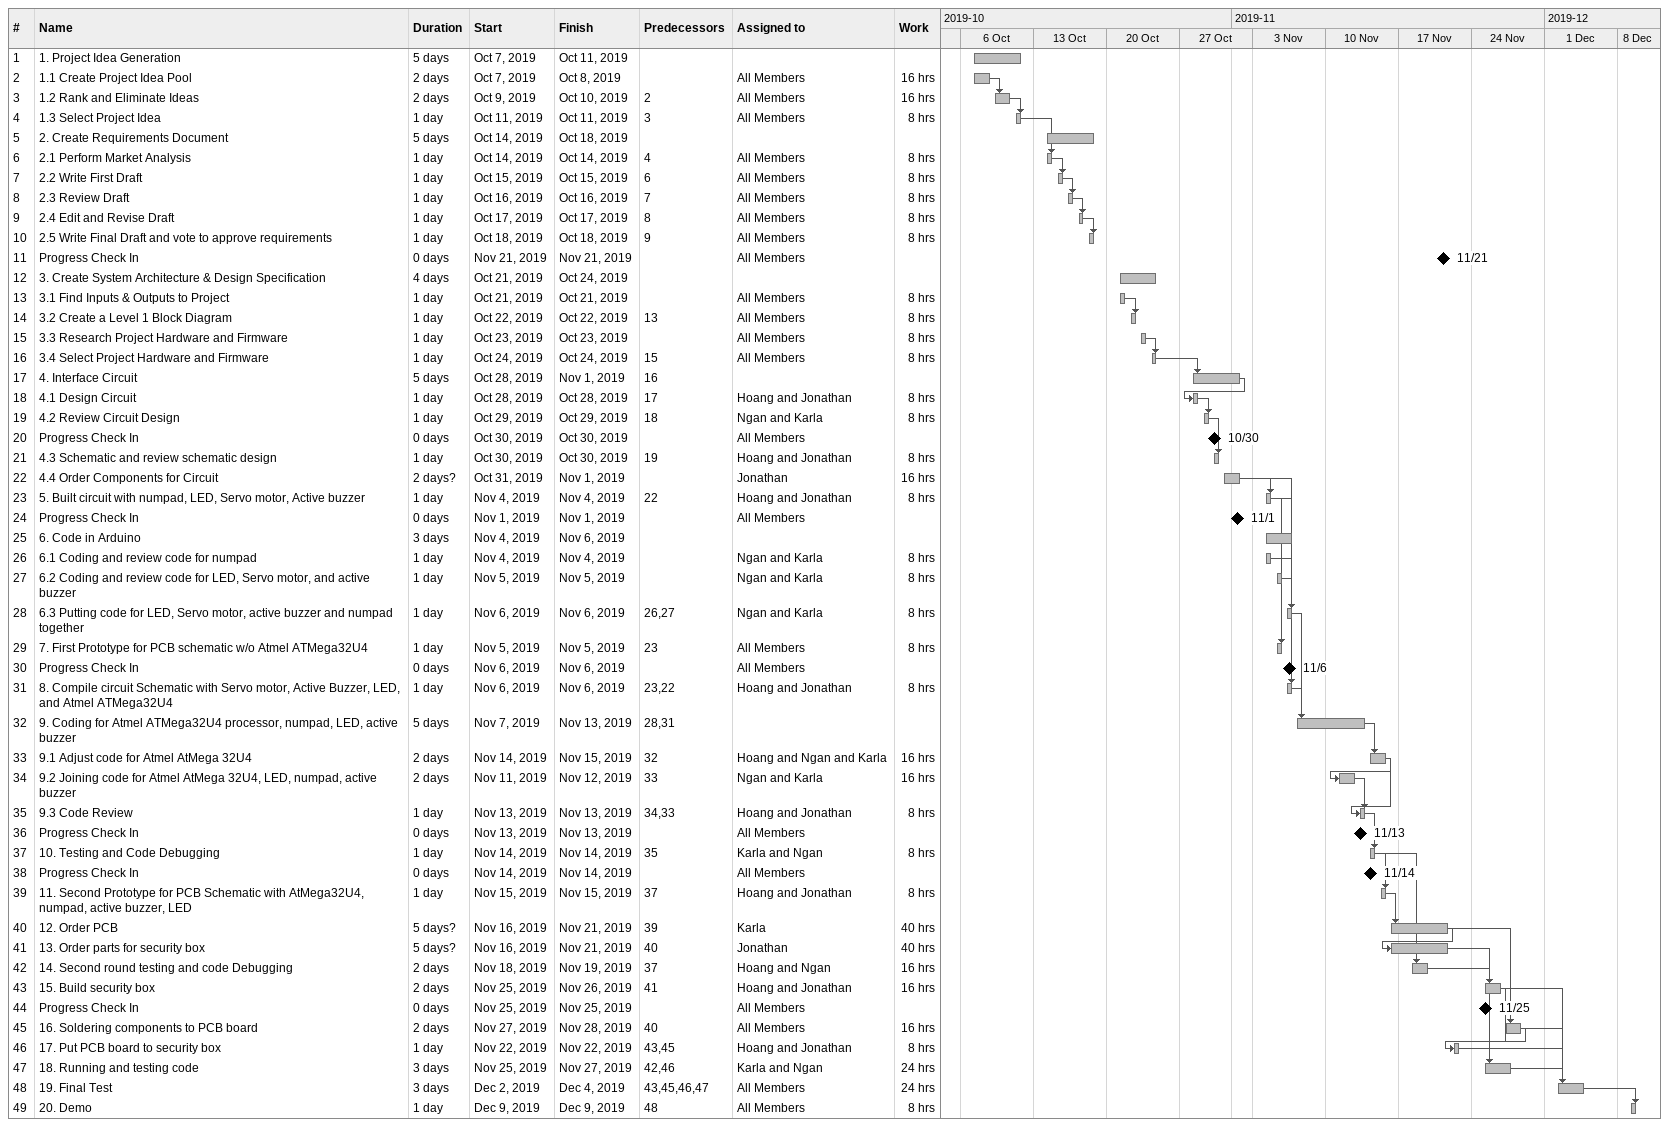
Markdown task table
| ID | Task | Duration | Start | Finish | Predecessors | Resources | Work (h) |
|---|---|---|---|---|---|---|---|
| 1 | 1. Project Idea Generation | 5d | 2019-10-07 | 2019-10-11 |  |  |  |
| 2 | 1.1 Create Project Idea Pool | 2d | 2019-10-07 | 2019-10-08 |  | All Members | 16 |
| 3 | 1.2 Rank and Eliminate Ideas | 2d | 2019-10-09 | 2019-10-10 | 2 | All Members | 16 |
| 4 | 1.3 Select Project Idea | 1d | 2019-10-11 | 2019-10-11 | 3 | All Members | 8 |
| 5 | 2. Create Requirements Document | 5d | 2019-10-14 | 2019-10-18 |  |  |  |
| 6 | 2.1 Perform Market Analysis | 1d | 2019-10-14 | 2019-10-14 | 4 | All Members | 8 |
| 7 | 2.2 Write First Draft | 1d | 2019-10-15 | 2019-10-15 | 6 | All Members | 8 |
| 8 | 2.3 Review Draft | 1d | 2019-10-16 | 2019-10-16 | 7 | All Members | 8 |
| 9 | 2.4 Edit and Revise Draft | 1d | 2019-10-17 | 2019-10-17 | 8 | All Members | 8 |
| 10 | 2.5 Write Final Draft and vote to approve requirements | 1d | 2019-10-18 | 2019-10-18 | 9 | All Members | 8 |
| 11 | Progress Check In | 0d | 2019-11-21 | 2019-11-21 |  | All Members |  |
| 12 | 3. Create System Architecture & Design Specification | 4d | 2019-10-21 | 2019-10-24 |  |  |  |
| 13 | 3.1 Find Inputs & Outputs to Project | 1d | 2019-10-21 | 2019-10-21 |  | All Members | 8 |
| 14 | 3.2 Create a Level 1 Block Diagram | 1d | 2019-10-22 | 2019-10-22 | 13 | All Members | 8 |
| 15 | 3.3 Research Project Hardware and Firmware | 1d | 2019-10-23 | 2019-10-23 |  | All Members | 8 |
| 16 | 3.4 Select Project Hardware and Firmware | 1d | 2019-10-24 | 2019-10-24 | 15 | All Members | 8 |
| 17 | 4. Interface Circuit | 5d | 2019-10-28 | 2019-11-01 | 16 |  |  |
| 18 | 4.1 Design Circuit | 1d | 2019-10-28 | 2019-10-28 | 17 | Hoang and Jonathan | 8 |
| 19 | 4.2 Review Circuit Design | 1d | 2019-10-29 | 2019-10-29 | 18 | Ngan and Karla | 8 |
| 20 | Progress Check In | 0d | 2019-10-30 | 2019-10-30 |  | All Members |  |
| 21 | 4.3 Schematic and review schematic design | 1d | 2019-10-30 | 2019-10-30 | 19 | Hoang and Jonathan | 8 |
| 22 | 4.4 Order Components for Circuit | 2d? | 2019-10-31 | 2019-11-01 |  | Jonathan | 16 |
| 23 | 5. Built circuit with numpad, LED, Servo motor, Active buzzer | 1d | 2019-11-04 | 2019-11-04 | 22 | Hoang and Jonathan | 8 |
| 24 | Progress Check In | 0d | 2019-11-01 | 2019-11-01 |  | All Members |  |
| 25 | 6. Code in Arduino | 3d | 2019-11-04 | 2019-11-06 |  |  |  |
| 26 | 6.1 Coding and review code for numpad | 1d | 2019-11-04 | 2019-11-04 |  | Ngan and Karla | 8 |
| 27 | 6.2 Coding and review code for LED, Servo motor, and active buzzer | 1d | 2019-11-05 | 2019-11-05 |  | Ngan and Karla | 8 |
| 28 | 6.3 Putting code for LED, Servo motor, active buzzer and numpad together | 1d | 2019-11-06 | 2019-11-06 | 26, 27 | Ngan and Karla | 8 |
| 29 | 7. First Prototype for PCB schematic w/o Atmel ATMega32U4 | 1d | 2019-11-05 | 2019-11-05 | 23 | All Members | 8 |
| 30 | Progress Check In | 0d | 2019-11-06 | 2019-11-06 |  | All Members |  |
| 31 | 8. Compile circuit Schematic with Servo motor, Active Buzzer, LED, and Atmel ATMega32U4 | 1d | 2019-11-06 | 2019-11-06 | 23, 22 | Hoang and Jonathan | 8 |
| 32 | 9. Coding for Atmel ATMega32U4 processor, numpad, LED, active buzzer | 5d | 2019-11-07 | 2019-11-13 | 28, 31 |  |  |
| 33 | 9.1 Adjust code for Atmel AtMega 32U4 | 2d | 2019-11-14 | 2019-11-15 | 32 | Hoang and Ngan and Karla | 16 |
| 34 | 9.2 Joining code for Atmel AtMega 32U4, LED, numpad, active buzzer | 2d | 2019-11-11 | 2019-11-12 | 33 | Ngan and Karla | 16 |
| 35 | 9.3 Code Review | 1d | 2019-11-13 | 2019-11-13 | 34, 33 | Hoang and Jonathan | 8 |
| 36 | Progress Check In | 0d | 2019-11-13 | 2019-11-13 |  | All Members |  |
| 37 | 10. Testing and Code Debugging | 1d | 2019-11-14 | 2019-11-14 | 35 | Karla and Ngan | 8 |
| 38 | Progress Check In | 0d | 2019-11-14 | 2019-11-14 |  | All Members |  |
| 39 | 11. Second Prototype for PCB Schematic with AtMega32U4, numpad, active buzzer, LED | 1d | 2019-11-15 | 2019-11-15 | 37 | Hoang and Jonathan | 8 |
| 40 | 12. Order PCB | 5d? | 2019-11-16 | 2019-11-21 | 39 | Karla | 40 |
| 41 | 13. Order parts for security box | 5d? | 2019-11-16 | 2019-11-21 | 40 | Jonathan | 40 |
| 42 | 14. Second round testing and code Debugging | 2d | 2019-11-18 | 2019-11-19 | 37 | Hoang and Ngan | 16 |
| 43 | 15. Build security box | 2d | 2019-11-25 | 2019-11-26 | 41 | Hoang and Jonathan | 16 |
| 44 | Progress Check In | 0d | 2019-11-25 | 2019-11-25 |  | All Members |  |
| 45 | 16. Soldering components to PCB board | 2d | 2019-11-27 | 2019-11-28 | 40 | All Members | 16 |
| 46 | 17. Put PCB board to security box | 1d | 2019-11-22 | 2019-11-22 | 43, 45 | Hoang and Jonathan | 8 |
| 47 | 18. Running and testing code | 3d | 2019-11-25 | 2019-11-27 | 42, 46 | Karla and Ngan | 24 |
| 48 | 19. Final Test | 3d | 2019-12-02 | 2019-12-04 | 43, 45, 46, 47 | All Members | 24 |
| 49 | 20. Demo | 1d | 2019-12-09 | 2019-12-09 | 48 | All Members | 8 |
